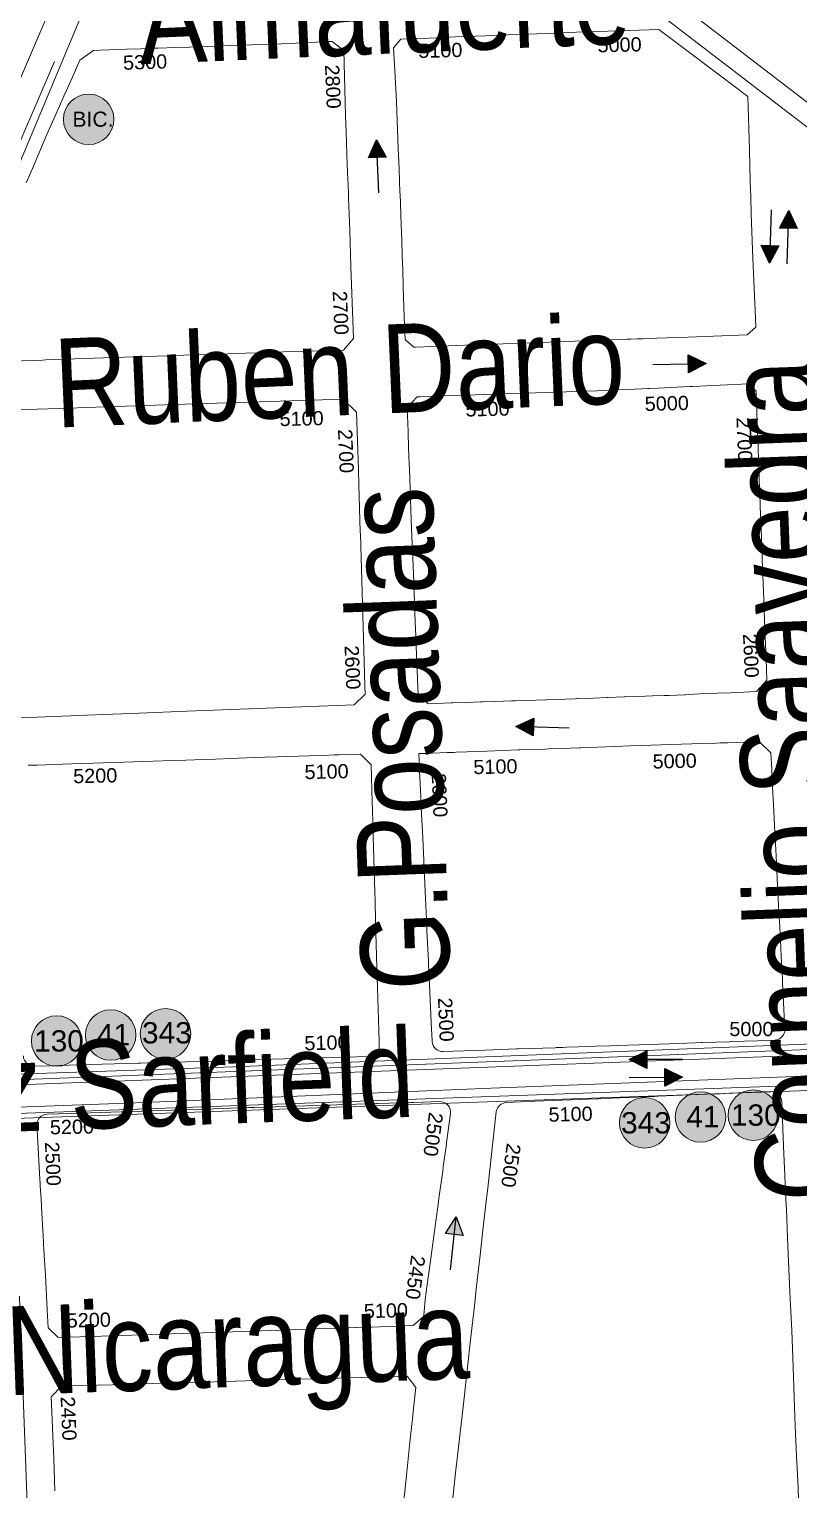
# Model space of a CAD drawing. Header units: millimetres. Extents: x 11558 to 23675, y 49449 to 61482.
# Drawn here: x 15494.3 to 15711, y 56111.9 to 56523.3 of the extents above; entities that cross this region are included whole.
import ezdxf

# ---------------------------------------------------------------- set-up
doc = ezdxf.new("R2010")
doc.units = ezdxf.units.MM
doc.linetypes.add('ACAD_ISO03W100', pattern=[30, 12, -18])
for name, color, linetype in [('0. plano base - nombres calles', 22, 'Continuous'), ('0. Plano Base - PLANO', 254, 'Continuous'), ('0. Plano base - sentido calles', 253, 'Continuous'), ('0. vias del tren', 252, 'VÍAS'), ('0.BARRIOS - DIVISIÓN', 12, 'ACAD_ISO03W100'), ('7. puesta en valor CC la lucila', 212, 'Continuous'), ('Linea 343 IDA', 55, 'Continuous'), ('Linea 343 REGRESO', 125, 'Continuous'), ('numeración', 7, 'Continuous')]:
    doc.layers.add(name, color=color, linetype=linetype)
for name, color, linetype, true_color in [('Linea 130 IDA', 7, 'Continuous', 0x26921c), ('Linea 130 REGRESO', 7, 'Continuous', 0x7a5c00), ('Linea 41 Munro', 7, 'Continuous', 0xa3a300), ('Linea 41 San Cristobal', 7, 'Continuous', 0xe67300)]:
    doc.layers.add(name, color=color, linetype=linetype, true_color=true_color)
doc.layers.add('Linea Bicentenario Nueva', color=7, linetype='Continuous', true_color=0x0000cc, transparency=0.05)
doc.layers.get('7. puesta en valor CC la lucila').off()
doc.styles.get("Standard").update_dxf_attribs({"font": 'arial.ttf'})
doc.linetypes.add('VÍAS', pattern='A,0.15,[130,ltypeshp.shx,S=0.25,R=0,X=0,Y=0],0.15', length=0.3)

# ---------------------------------------------------------------- blocks, each defined once
blk = doc.blocks.new('MANZANAS')
at = {"layer": '0. Plano Base - PLANO', "color": 0, "linetype": 'VÍAS', "lineweight": 5, "ltscale": 4}
for points in [[(5633392.19, 6179345.26), (5633766.17, 6178972.83), (5633911.62, 6178827.98, 0.101414), (5634043.46, 6178741.38, 0.02134), (5634208.17, 6178683.79), (5634894.89, 6178561.57), (5635134.9, 6178519.11), (5635207, 6178505.64), (5635242.16, 6178496.03, -0.077062), (5635335.8, 6178454.16, 0.007448), (5635399.31, 6178414.39, -0.001689), (5635687.6, 6178238.47), (5636190.29, 6177920.23), (5636600.65, 6177660.36)], [(5633388.52, 6179341.14), (5633762.29, 6178968.93), (5633907.74, 6178824.08, 0.101414), (5634041.43, 6178736.27, 0.02138), (5634206.89, 6178678.43), (5634893.93, 6178556.15), (5635133.92, 6178513.7), (5635205.77, 6178500.27), (5635240.71, 6178490.73, -0.077062), (5635332.82, 6178449.54, 0.007448), (5635396.46, 6178409.69, -0.001689), (5635684.68, 6178233.8), (5636187.35, 6177915.58), (5636597.71, 6177655.71)]]:
    blk.add_lwpolyline(points, format="xyb", dxfattribs=at)
at = {"layer": '0. Plano Base - PLANO', "color": 0, "linetype": 'Continuous', "lineweight": 5}
for points in [[(5634986.11, 6178421.49), (5634985.94, 6178421.4), (5634982.96, 6178422.14), (5634982.71, 6178422.2), (5634981.84, 6178423.74), (5634979.53, 6178427.84), (5634976.86, 6178432.57), (5634975.39, 6178435.18), (5634973.14, 6178439.17), (5634971.07, 6178442.84), (5634969.03, 6178446.46), (5634966.86, 6178450.31), (5634962.55, 6178457.93), (5634962.37, 6178458.22), (5634959.04, 6178464.1), (5634956.24, 6178469.02), (5634949.67, 6178480.59), (5634946.15, 6178486.61), (5634945.22, 6178488.17), (5634942, 6178493.58), (5634942.67, 6178496.69), (5634946.59, 6178498.94), (5634949.56, 6178500.64), (5634953.14, 6178502.69), (5634955.97, 6178504.31), (5634963.4, 6178508.57), (5634966.84, 6178510.52), (5634970.96, 6178512.87), (5634978.48, 6178517.15), (5634983.66, 6178520.1), (5634985.68, 6178521.25), (5635001.03, 6178529.9), (5635005.89, 6178532.6), (5635015.13, 6178531.07), (5635025.87, 6178529.29), (5635036.82, 6178527.47), (5635044.14, 6178514.3), (5635046.34, 6178510.35), (5635048.38, 6178506.67), (5635050.61, 6178502.66), (5635052.89, 6178498.56), (5635059.11, 6178487.62), (5635061.19, 6178484), (5635063.31, 6178480.3), (5635067.49, 6178473.02), (5635068.75, 6178470.84), (5635067.63, 6178467.74), (5635053.16, 6178459.55), (5635045.45, 6178455.18), (5635042.07, 6178453.27), (5635040.86, 6178452.58), (5635040.68, 6178452.48), (5635039.12, 6178451.6), (5635038.15, 6178451.05), (5635030.39, 6178446.65), (5635022.84, 6178442.37), (5635015.36, 6178438.13), (5635011.66, 6178436.04), (5635007.8, 6178433.85), (5635000.47, 6178429.68), (5634986.36, 6178421.63)], [(5635041.41, 6178337.34), (5635035.77, 6178334.15), (5635032.17, 6178335.04), (5635025.33, 6178347.01), (5635024.92, 6178347.73), (5635021.94, 6178352.94), (5635020.66, 6178355.18), (5635016.34, 6178362.74), (5635011.96, 6178370.4), (5635010.02, 6178373.82), (5635007.74, 6178377.83), (5635003.47, 6178385.35), (5635001.74, 6178388.41), (5634999.8, 6178391.82), (5634999.07, 6178393.1), (5634995.69, 6178399.05), (5634995.42, 6178399.54), (5634992.07, 6178405.43), (5634993.15, 6178409.43), (5634993.95, 6178409.88), (5634999.71, 6178413.13), (5635004.1, 6178415.61), (5635007.38, 6178417.46), (5635014.56, 6178421.49), (5635019.95, 6178424.5), (5635022.24, 6178425.78), (5635025.5, 6178427.6), (5635029.75, 6178429.97), (5635037.32, 6178434.28), (5635042.04, 6178437.01), (5635045, 6178438.72), (5635049.78, 6178441.49), (5635050.12, 6178441.69), (5635052.26, 6178442.92), (5635059.93, 6178447.37), (5635060.7, 6178447.81), (5635067.36, 6178451.66), (5635074.33, 6178455.7), (5635077.12, 6178454.88), (5635083.11, 6178444.31), (5635084.66, 6178441.57), (5635087.08, 6178437.31), (5635088.94, 6178434.02), (5635089.57, 6178432.91), (5635091.2, 6178430.04), (5635091.29, 6178429.88), (5635093.17, 6178426.56), (5635097.42, 6178419.07), (5635101.76, 6178411.43), (5635103.83, 6178407.79), (5635106.15, 6178403.73), (5635110.34, 6178396.37), (5635114.41, 6178389.22), (5635117.36, 6178384.03), (5635116.23, 6178379.83), (5635113.2, 6178378.08), (5635109.88, 6178376.16), (5635106.77, 6178374.36), (5635105.78, 6178373.78), (5635102.27, 6178371.86), (5635099.62, 6178370.22), (5635098.83, 6178369.76), (5635098.72, 6178369.7), (5635094.96, 6178367.55), (5635093.69, 6178366.83), (5635090.85, 6178365.23), (5635090.79, 6178365.19), (5635087.35, 6178363.25), (5635084.06, 6178361.39), (5635083.85, 6178361.27), (5635079.99, 6178359.1), (5635079.74, 6178358.95), (5635076.35, 6178357.04), (5635072.36, 6178354.79), (5635072.18, 6178354.68), (5635071.88, 6178354.51), (5635064.87, 6178350.55), (5635064.67, 6178350.44), (5635057.2, 6178346.22), (5635056.22, 6178345.67), (5635054.27, 6178344.57), (5635052.25, 6178343.43), (5635049.12, 6178341.67), (5635048.62, 6178341.39), (5635045.3, 6178339.52), (5635045.17, 6178339.45), (5635041.73, 6178337.52)]]:
    blk.add_lwpolyline(points, close=True, dxfattribs=at)
for points in [[(5634867.71, 6178412.14), (5634867.38, 6178416.56), (5634866.6, 6178426.94), (5634866.02, 6178435.66), (5634865.84, 6178438.68), (5634865.74, 6178440.22), (5634865.49, 6178444.37), (5634865.16, 6178449.81), (5634865.88, 6178451.23), (5634867.26, 6178453.98), (5634868.91, 6178454.91), (5634875.52, 6178458.64), (5634878.89, 6178460.54), (5634882.04, 6178462.32), (5634883.21, 6178462.98), (5634887.52, 6178465.41), (5634890.91, 6178467.32), (5634897.3, 6178470.92), (5634898.54, 6178471.62), (5634906.1, 6178475.88), (5634913.36, 6178480.04), (5634920.69, 6178484.28), (5634924.61, 6178486.54), (5634925.82, 6178487.23), (5634929.87, 6178486.47), (5634936.94, 6178473.74), (5634938.88, 6178470.25), (5634941.02, 6178466.43), (5634944.17, 6178460.88), (5634945.49, 6178458.54), (5634947.63, 6178454.78), (5634948.3, 6178453.6), (5634949.68, 6178451.16), (5634950.21, 6178450.22), (5634954.75, 6178442.21), (5634959.72, 6178433.41), (5634964.71, 6178424.55), (5634969.69, 6178415.73), (5634968.72, 6178411.5), (5634962.84, 6178408.24), (5634956.12, 6178404.52), (5634947.32, 6178399.6), (5634944.62, 6178398.08), (5634940.33, 6178395.66), (5634929.49, 6178389.55), (5634925.55, 6178387.33), (5634912.13, 6178379.77), (5634895.54, 6178370.43), (5634894.74, 6178369.97), (5634876.86, 6178359.9)], [(5634876.4, 6178343.91), (5634907.58, 6178361.39), (5634911.72, 6178363.72), (5634928.85, 6178373.33), (5634933.64, 6178376.02), (5634974.97, 6178399.19), (5634980.02, 6178397.77), (5634987.93, 6178383.63), (5634990.04, 6178379.85), (5634996.48, 6178368.32), (5634996.8, 6178367.75), (5635014.38, 6178336.29), (5635017.67, 6178330.39), (5635018.78, 6178328.4), (5635017.45, 6178324.3), (5634976.52, 6178300.96), (5634962.82, 6178293.15), (5634956.13, 6178289.33), (5634901.01, 6178257.9)], [(5635044.72, 6178088.97), (5635043.25, 6178091.54), (5635040.19, 6178096.91), (5635039.13, 6178098.76), (5635031.6, 6178111.98), (5635032.78, 6178116), (5635037.65, 6178118.71), (5635045.21, 6178122.92), (5635047.46, 6178124.17), (5635049.58, 6178125.35), (5635052.12, 6178126.77), (5635052.83, 6178127.16), (5635059.51, 6178130.89), (5635060.37, 6178131.37), (5635067.77, 6178135.48), (5635075.55, 6178139.82), (5635075.7, 6178139.91), (5635083.11, 6178144.03), (5635090.68, 6178148.25), (5635098.13, 6178152.4), (5635117.82, 6178163.37), (5635121.46, 6178161.69), (5635123.96, 6178155.3), (5635124.42, 6178154.14), (5635127.13, 6178147.18), (5635130.22, 6178139.29), (5635130.56, 6178138.43), (5635131.87, 6178135.07), (5635133.47, 6178130.96)]]:
    blk.add_lwpolyline(points, dxfattribs=at)
for points in [[(5635166.06, 6178295.07), (5635163.55, 6178293.66), (5635161.86, 6178292.71), (5635155.44, 6178289.08), (5635155.39, 6178289.06), (5635154.96, 6178288.81), (5635148.25, 6178285.03), (5635148.01, 6178284.9), (5635146.59, 6178284.09), (5635140.2, 6178280.49), (5635132.82, 6178276.32), (5635127.32, 6178273.22), (5635125.65, 6178272.28), (5635122.12, 6178270.29), (5635119.9, 6178269.04), (5635117.87, 6178267.89), (5635114.98, 6178266.26), (5635114.09, 6178265.76), (5635112.4, 6178264.81), (5635112.2, 6178264.69), (5635106.13, 6178261.27), (5635103.1, 6178259.56), (5635102.71, 6178259.34), (5635094.92, 6178254.94), (5635084.69, 6178249.17, -0.410728), (5635080.62, 6178250.28), (5635080.53, 6178250.44), (5635077.94, 6178254.9), (5635073.6, 6178262.39), (5635069.68, 6178269.15), (5635069.27, 6178269.85), (5635064.91, 6178277.36), (5635063.29, 6178280.16), (5635060.45, 6178285.06), (5635056.1, 6178292.55), (5635051.83, 6178299.92), (5635049.33, 6178304.24), (5635047.5, 6178307.38), (5635046, 6178309.98), (5635041.51, 6178317.71), (5635040.72, 6178319.07), (5635039.91, 6178320.47), (5635040.82, 6178320.98), (5635041.69, 6178321.47), (5635043.2, 6178322.33), (5635046.91, 6178324.43), (5635048.56, 6178325.36), (5635049.06, 6178325.65), (5635054.47, 6178328.71), (5635056.67, 6178329.96), (5635064.33, 6178334.3), (5635064.78, 6178334.55), (5635070.93, 6178338.03), (5635071.72, 6178338.48), (5635074.86, 6178340.25), (5635079.3, 6178342.77), (5635079.68, 6178342.99), (5635081.62, 6178344.09), (5635085.77, 6178346.43), (5635088.12, 6178347.77), (5635091.64, 6178349.76), (5635094.25, 6178351.24), (5635101.79, 6178355.51), (5635109.38, 6178359.8), (5635112.92, 6178361.76), (5635113.86, 6178362.29), (5635115.63, 6178363.26), (5635119.9, 6178365.63), (5635120, 6178365.68), (5635120.96, 6178366.21), (5635122.14, 6178366.86), (5635123.52, 6178367.63), (5635127.82, 6178366.35), (5635130.2, 6178362.3), (5635133.68, 6178356.35), (5635134.34, 6178355.22), (5635136.02, 6178352.36), (5635136.06, 6178352.29), (5635138.2, 6178348.64), (5635142.5, 6178341.3), (5635146.76, 6178334.03), (5635148.64, 6178330.82), (5635151.36, 6178326.19), (5635151.78, 6178325.47), (5635155.55, 6178319.04), (5635156.88, 6178316.76), (5635159.95, 6178311.53), (5635160.56, 6178310.49), (5635160.75, 6178310.16), (5635162.21, 6178307.68), (5635162.42, 6178307.31), (5635164.4, 6178303.93), (5635167.17, 6178299.2, -0.419063)], [(5635030.98, 6178130.7), (5635025.64, 6178127.7), (5635021.91, 6178128.81), (5635019.3, 6178133.21), (5635014.32, 6178141.6), (5635012.13, 6178145.29), (5635010.65, 6178147.79), (5635009.78, 6178149.26), (5635009.72, 6178149.35), (5635008.54, 6178151.34), (5635007.88, 6178152.46), (5635005.41, 6178156.63), (5635003.39, 6178160.03), (5635001.47, 6178163.25), (5635001.08, 6178163.91), (5635000.54, 6178164.82), (5634994.19, 6178175.53), (5634992.74, 6178177.97, -0.421388), (5634993.85, 6178182.11), (5634999.59, 6178185.33), (5634999.67, 6178185.37), (5635006.86, 6178189.41), (5635006.91, 6178189.44), (5635014.67, 6178193.79), (5635022.01, 6178197.91), (5635030.2, 6178202.5), (5635043.45, 6178209.93), (5635044.77, 6178210.67), (5635052.62, 6178215.07), (5635067.46, 6178223.4), (5635067.7, 6178223.53), (5635072, 6178225.95), (5635074.91, 6178227.58), (5635075.2, 6178227.74), (5635083.42, 6178232.35), (5635083.94, 6178232.65), (5635090.31, 6178236.22, -0.464332), (5635094.6, 6178234.61), (5635097.15, 6178227.47), (5635097.32, 6178227), (5635097.47, 6178226.59), (5635097.51, 6178226.46), (5635099.67, 6178220.42), (5635100.11, 6178219.2), (5635101.81, 6178214.43), (5635102.95, 6178211.24), (5635103.02, 6178211.06), (5635103.04, 6178210.99), (5635105.84, 6178203.16), (5635108.9, 6178194.58), (5635111.91, 6178186.16), (5635112.1, 6178185.69), (5635114.07, 6178180.76), (5635114.21, 6178180.43), (5635114.15, 6178180.29), (5635112.82, 6178176.8), (5635102.6, 6178171.04), (5635098.81, 6178168.91), (5635098.6, 6178168.79), (5635091.11, 6178164.57), (5635086.91, 6178162.21), (5635083.79, 6178160.45), (5635080.33, 6178158.5), (5635075.54, 6178155.8), (5635061.19, 6178147.72), (5635053.44, 6178143.35), (5635051.08, 6178142.02), (5635048.65, 6178140.65), (5635046.07, 6178139.21), (5635038.88, 6178135.15)]]:
    blk.add_lwpolyline(points, format="xyb", close=True, dxfattribs=at)
for points in [[(5634943.83, 6178266.83), (5634945.99, 6178268.04), (5634952.35, 6178271.62), (5634956.56, 6178274), (5634959.81, 6178275.82), (5634967.19, 6178279.98), (5634974.52, 6178284.11), (5634979.15, 6178286.72), (5634982.51, 6178288.61), (5634986.74, 6178291), (5634989.82, 6178292.73), (5634993.65, 6178294.89), (5634997.42, 6178297.01), (5635002.01, 6178299.6), (5635005.06, 6178301.32), (5635012.71, 6178305.63), (5635016.38, 6178307.69), (5635018.96, 6178309.15), (5635020.14, 6178309.81), (5635022.39, 6178311.08), (5635025.38, 6178312.76), (5635029.46, 6178311.45), (5635034.55, 6178302.32), (5635035.61, 6178300.41), (5635037.44, 6178297.12), (5635039.22, 6178293.93), (5635045.39, 6178282.86), (5635046.98, 6178280), (5635047.99, 6178278.18), (5635050.88, 6178272.99), (5635057.22, 6178261.62), (5635060.03, 6178256.56), (5635065.89, 6178246.05), (5635066.22, 6178245.46), (5635066.97, 6178244.1), (5635067.62, 6178242.94), (5635067.93, 6178242.38, -0.414179), (5635066.77, 6178238.3), (5635043, 6178225.05), (5635038.56, 6178222.58), (5635028.3, 6178216.86), (5635025.61, 6178215.36), (5635018.01, 6178211.12), (5635017.64, 6178210.92), (5635015.94, 6178209.97), (5635015.73, 6178209.85), (5635012.66, 6178208.14), (5635012.35, 6178207.97), (5635010.54, 6178206.96), (5635010.06, 6178206.69), (5634995.22, 6178198.42), (5634988.24, 6178194.53), (5634984.43, 6178192.41, -0.414177), (5634980.35, 6178193.57)], [(5635145.39, 6178138.03), (5635142.21, 6178146.29), (5635141.1, 6178149.19), (5635139.03, 6178154.56), (5635135.81, 6178162.93), (5635132.7, 6178171.01), (5635129.6, 6178179.1), (5635126.65, 6178186.77), (5635125.86, 6178188.82), (5635123.54, 6178194.84), (5635121.79, 6178199.41), (5635120.38, 6178203.07), (5635117.49, 6178210.58), (5635117.25, 6178211.21), (5635117.21, 6178211.31), (5635114.29, 6178218.9), (5635114.15, 6178219.27), (5635111.09, 6178227.24), (5635109.5, 6178231.37), (5635105.81, 6178240.96, -0.369932), (5635107.12, 6178244.64), (5635114.17, 6178248.68), (5635129.34, 6178257.38), (5635129.55, 6178257.5), (5635136.49, 6178261.47), (5635136.86, 6178261.69), (5635137.06, 6178261.8), (5635143.43, 6178265.45), (5635144.29, 6178265.95), (5635147.96, 6178268.05), (5635152.02, 6178270.38), (5635158.12, 6178273.87), (5635159.42, 6178274.62), (5635161.7, 6178275.93), (5635171.73, 6178281.68, -0.413589), (5635175.82, 6178280.57), (5635182.08, 6178269.72), (5635186.25, 6178262.47), (5635190.48, 6178255.12), (5635190.88, 6178254.44), (5635194.98, 6178247.32), (5635199.38, 6178239.68), (5635203.57, 6178232.42), (5635203.59, 6178232.37), (5635204.48, 6178230.86), (5635206.29, 6178227.77), (5635208.07, 6178224.72), (5635213.18, 6178215.72), (5635217.44, 6178208.18), (5635221.32, 6178201.33), (5635225.58, 6178193.93), (5635228.21, 6178189.37), (5635230.03, 6178186.2), (5635231.75, 6178183.2)]]:
    blk.add_lwpolyline(points, format="xyb", dxfattribs=at)
blk = doc.blocks.new('41 munro')
at = {"layer": 'Linea 41 Munro', "lineweight": 211, "true_color": 0xededed}
h = blk.add_hatch(color=7, dxfattribs=at)
h.dxf.hatch_style = 1
edge = h.paths.add_edge_path()
edge.add_arc((0, 0), 7.11, 0, 360)
at = {"layer": 'Linea 41 Munro', "lineweight": 9}
blk.add_circle((0, 0), 7.11, dxfattribs=at)
at = {"layer": 'Linea 41 Munro', "color": 188, "lineweight": 211, "true_color": 0x0a090b, "insert": (-3.86, 3.14), "char_height": 6, "attachment_point": 1}
blk.add_mtext_dynamic_manual_height_columns('{\\C256;41}', width=6.7534, gutter_width=12.5, heights=[0], dxfattribs=at)
blk = doc.blocks.new('41 san crist')
at = {"layer": 'Linea 41 San Cristobal', "lineweight": 211, "true_color": 0xededed}
h = blk.add_hatch(color=7, dxfattribs=at)
h.dxf.hatch_style = 1
edge = h.paths.add_edge_path()
edge.add_arc((0, 0), 7.11, 0, 360)
at = {"layer": 'Linea 41 San Cristobal', "lineweight": 9}
blk.add_circle((0, 0), 7.11, dxfattribs=at)
at = {"layer": 'Linea 41 San Cristobal', "color": 188, "lineweight": 211, "true_color": 0x0a090b, "insert": (-3.99, 3.09), "char_height": 6, "attachment_point": 1}
blk.add_mtext_dynamic_manual_height_columns('{\\C256;41}', width=12.6335, gutter_width=12.5, heights=[0], dxfattribs=at)
blk = doc.blocks.new('130 ida')
at = {"layer": 'Linea 130 IDA', "lineweight": 211, "true_color": 0xededed}
h = blk.add_hatch(color=7, dxfattribs=at)
h.dxf.hatch_style = 1
edge = h.paths.add_edge_path()
edge.add_arc((0, 0), 7.11, 0, 360)
at = {"layer": 'Linea 130 IDA', "lineweight": 9}
blk.add_circle((0, 0), 7.11, dxfattribs=at)
at = {"layer": 'Linea 130 IDA', "lineweight": 211, "insert": (-6.31, 3.02), "char_height": 6, "attachment_point": 1}
blk.add_mtext_dynamic_manual_height_columns('130', width=19.512, gutter_width=12.5, heights=[0], dxfattribs=at)
blk = doc.blocks.new('130 vuelta')
at = {"layer": 'Linea 130 REGRESO', "lineweight": 211, "true_color": 0xededed}
h = blk.add_hatch(color=7, dxfattribs=at)
h.dxf.hatch_style = 1
edge = h.paths.add_edge_path()
edge.add_arc((0, 0), 7.11, 0, 360)
at = {"layer": 'Linea 130 REGRESO', "lineweight": 9}
blk.add_circle((0, 0), 7.11, dxfattribs=at)
at = {"layer": 'Linea 130 REGRESO', "lineweight": 211, "insert": (-6.36, 3.02), "char_height": 6, "attachment_point": 1}
blk.add_mtext_dynamic_manual_height_columns('130', width=7.0238, gutter_width=12.5, heights=[0], dxfattribs=at)
blk = doc.blocks.new('343 ida')
at = {"layer": 'Linea 343 IDA', "lineweight": 211, "true_color": 0xededed}
h = blk.add_hatch(color=7, dxfattribs=at)
h.dxf.hatch_style = 1
edge = h.paths.add_edge_path()
edge.add_arc((0, 0), 7.11, 0, 360)
at = {"layer": 'Linea 343 IDA', "lineweight": 15}
blk.add_circle((0, 0), 7.11, dxfattribs=at)
at = {"layer": 'Linea 343 IDA', "lineweight": 211, "insert": (-6.63, 3.28), "char_height": 6, "attachment_point": 1}
blk.add_mtext_dynamic_manual_height_columns('343', width=12.2859, gutter_width=12.5, heights=[0], dxfattribs=at)
blk = doc.blocks.new('343 vuelta')
at = {"layer": 'Linea 343 REGRESO', "lineweight": 211, "true_color": 0xededed}
h = blk.add_hatch(color=7, dxfattribs=at)
h.dxf.hatch_style = 1
edge = h.paths.add_edge_path()
edge.add_arc((0, 0), 7.11, 0, 360)
at = {"layer": 'Linea 343 REGRESO', "lineweight": 9}
blk.add_circle((0, 0), 7.11, dxfattribs=at)
at = {"layer": 'Linea 343 REGRESO', "lineweight": 211, "insert": (-6.65, 3), "char_height": 6, "attachment_point": 1}
blk.add_mtext_dynamic_manual_height_columns('343', width=15.8095, gutter_width=12.5, heights=[0], dxfattribs=at)
blk = doc.blocks.new('bic. nueva fucsia')
at = {"layer": 'Linea Bicentenario Nueva', "lineweight": 211, "true_color": 0xededed}
h = blk.add_hatch(color=7, dxfattribs=at)
h.dxf.hatch_style = 1
edge = h.paths.add_edge_path()
edge.add_arc((0, 0), 7.11, 0, 360)
at = {"layer": 'Linea Bicentenario Nueva', "color": 230, "lineweight": 9, "true_color": 0xea348c}
blk.add_circle((0, 0), 7.11, dxfattribs=at)
at = {"layer": 'Linea Bicentenario Nueva', "color": 230, "lineweight": 15, "true_color": 0xea348c, "insert": (-4.55, 2.15), "char_height": 4.25, "attachment_point": 1}
blk.add_mtext_dynamic_manual_height_columns('BIC.', width=16.4579, gutter_width=12.5, heights=[0], dxfattribs=at)

msp = doc.modelspace()

# ---------------------------------------------------------------- hatches: boundary and pattern name
at = {"layer": '0. Plano base - sentido calles', "linetype": 'Continuous', "lineweight": 25, "ltscale": 2, "true_color": 0x1a1a1a}
h = msp.add_hatch(color=250, dxfattribs=at)
h.dxf.hatch_style = 1
h.paths.add_polyline_path([(15592.15, 56492.13), (15589.87, 56487.03), (15592.37, 56487.13)])
h.paths.add_polyline_path([(15592.15, 56492.13), (15592.37, 56487.13), (15594.87, 56487.24)])
h = msp.add_hatch(color=250, dxfattribs=at)
h.dxf.hatch_style = 1
h.paths.add_polyline_path([(15708.26, 56472.17), (15705.59, 56467.26), (15708.09, 56467.18)])
h.paths.add_polyline_path([(15708.26, 56472.17), (15708.09, 56467.18), (15710.59, 56467.09)])
h = msp.add_hatch(color=250, dxfattribs=at)
h.dxf.hatch_style = 1
h.paths.add_polyline_path([(15702.75, 56457.35), (15705.42, 56462.27), (15702.92, 56462.35)])
h.paths.add_polyline_path([(15702.75, 56457.35), (15702.92, 56462.35), (15700.42, 56462.44)])
h = msp.add_hatch(color=250, dxfattribs=at)
h.dxf.hatch_style = 1
h.paths.add_polyline_path([(15684.92, 56429.13), (15679.86, 56431.51), (15679.92, 56429.01)])
h.paths.add_polyline_path([(15684.92, 56429.13), (15679.92, 56429.01), (15679.98, 56426.51)])
h = msp.add_hatch(color=250, dxfattribs=at)
h.dxf.hatch_style = 1
h.paths.add_polyline_path([(15631.35, 56326.86), (15636.27, 56324.21), (15636.35, 56326.71)])
h.paths.add_polyline_path([(15631.35, 56326.86), (15636.35, 56326.71), (15636.43, 56329.21)])
h = msp.add_hatch(color=250, dxfattribs=at)
h.dxf.hatch_style = 1
h.paths.add_polyline_path([(15663.28, 56233.03), (15668.29, 56230.53), (15668.28, 56233.03)])
h.paths.add_polyline_path([(15663.28, 56233.03), (15668.28, 56233.03), (15668.28, 56235.53)])
h = msp.add_hatch(color=250, dxfattribs=at)
h.dxf.hatch_style = 1
h.paths.add_polyline_path([(15678.29, 56228.05), (15673.29, 56230.54), (15673.29, 56228.04)])
h.paths.add_polyline_path([(15678.29, 56228.05), (15673.29, 56228.04), (15673.29, 56225.54)])
h = msp.add_hatch(color=250, dxfattribs=at)
h.dxf.hatch_style = 1
h.paths.add_polyline_path([(15614.59, 56188.74), (15611.56, 56184.04), (15614.05, 56183.77)])
h.paths.add_polyline_path([(15614.59, 56188.74), (15614.05, 56183.77), (15616.53, 56183.5)])
at = {"layer": 'Linea Bicentenario Nueva', "lineweight": 15, "true_color": 0xea348c}
h = msp.add_hatch(dxfattribs=at)
h.set_pattern_fill('AR-HBONE', color=230)
h.set_pattern_definition([(45, (662.42, 3189.02), (1e-14, 143.6841), [304.8, -101.6]), (135, (734.26, 3260.86), (1e-14, 143.6841), [304.8, -101.6])])
h.paths.add_polyline_path([(15503.26, 56498.81, 1), (15511.62, 56498.81, 1)])
h.paths.add_polyline_path([(15503.88, 56496.17), (15511.92, 56496.17), (15511.92, 56501.33), (15503.88, 56501.33)], flags=9)

# ---------------------------------------------------------------- linework, layer by layer
at = {"layer": '0. Plano base - sentido calles', "color": 250, "linetype": 'Continuous', "lineweight": 25, "ltscale": 2, "true_color": 0x1a1a1a}
for points in [[(15592.8, 56477.14), (15592.15, 56492.13), (15594.87, 56487.24), (15589.87, 56487.03), (15592.15, 56492.13)], [(15703.26, 56472.35), (15702.75, 56457.35), (15700.42, 56462.44), (15705.42, 56462.27), (15702.75, 56457.35)], [(15707.75, 56457.18), (15708.26, 56472.17), (15710.59, 56467.09), (15705.59, 56467.26), (15708.26, 56472.17)], [(15669.92, 56428.78), (15684.92, 56429.13), (15679.98, 56426.51), (15679.86, 56431.51), (15684.92, 56429.13)], [(15646.34, 56326.39), (15631.35, 56326.86), (15636.43, 56329.21), (15636.27, 56324.21), (15631.35, 56326.86)], [(15678.28, 56233.05), (15663.28, 56233.03), (15668.28, 56235.53), (15668.29, 56230.53), (15663.28, 56233.03)], [(15663.29, 56228.03), (15678.29, 56228.05), (15673.29, 56225.54), (15673.29, 56230.54), (15678.29, 56228.05)], [(15612.96, 56173.83), (15614.59, 56188.74), (15616.53, 56183.5), (15611.56, 56184.04), (15614.59, 56188.74)]]:
    msp.add_lwpolyline(points, dxfattribs=at)
at = {"layer": '0. vias del tren', "color": 252, "lineweight": 13, "ltscale": 2}
for points in [[(14648.86, 57861.66), (14769.24, 57483.68), (14831.53, 57288.08, 0.101414), (14909.68, 57148.53, 0.02138), (15029.84, 57020.92), (15583.14, 56595.67), (15776.52, 56447.35), (15834.1, 56402.31), (15860.7, 56377.73, -0.077062), (15923.44, 56298.72, 0.007448), (15961.55, 56234.01, -0.001689), (16136.22, 55945.05), (16435.57, 55430.93), (16679.91, 55011.13)], [(14654.1, 57863.33), (14774.48, 57485.35), (14836.77, 57289.75, 0.101414), (14913.84, 57152.12, 0.02134), (15033.44, 57025.08), (15586.49, 56600.03), (15779.89, 56451.7), (15837.66, 56406.5), (15864.43, 56381.77, -0.077062), (15928.22, 56301.44, 0.007448), (15966.25, 56236.87, -0.001689), (16140.96, 55947.85), (16440.33, 55433.7), (16684.66, 55013.9)]]:
    msp.add_lwpolyline(points, format="xyb", dxfattribs=at)
at = {"layer": '0.BARRIOS - DIVISIÓN', "color": 14, "lineweight": 18, "ltscale": 2}
msp.add_lwpolyline([(16418.59, 58130.89), (16249.98, 58111.94), (16083.83, 58079.19), (15820.55, 58019.73), (15876.26, 57767.08), (15937.04, 57702.15), (16048.38, 57371.67), (16080.77, 57272.05), (16119.78, 56977.46), (16114.28, 56971.06), (16127.11, 56864.76), (15822.26, 56799.18), (15619.96, 56789.72), (15441.36, 56374.38), (15242.07, 56442.67), (14737.19, 56476.17), (14744.95, 56558.25), (14680.7, 56781.83), (14379.79, 56701.5), (14354.72, 56697.3), (14314.52, 56710.66), (13967.63, 56603.49), (14252.98, 55490.76)], dxfattribs=at)
at = {"layer": 'Linea 130 IDA', "lineweight": 15}
msp.add_lwpolyline([(14101.84, 57694.45), (14172.88, 57438.33), (14215.88, 57286.45), (14299.36, 56981.16), (14332.43, 56865.35), (14392.95, 56657.69), (14408.52, 56602.73), (14438.2, 56497.4), (14424.87, 56302.33), (14760.27, 56278.65), (14909.39, 56268.92), (15072.38, 56257.85), (15174.63, 56250.73), (15289.92, 56242.57), (15331.75, 56230.08), (15381.49, 56215.58), (15524.26, 56220.83), (15624.41, 56224.95), (15751.39, 56229.84), (15772.5, 56230.17), (15997.99, 56238.27), (16053.09, 56142.08), (16105.97, 56053.89)], dxfattribs=at)
at = {"layer": 'Linea 130 REGRESO', "lineweight": 15}
msp.add_lwpolyline([(16752.49, 56289.04), (16481.81, 56274.73), (16322.3, 56266.32), (16220.24, 56260.82), (16130.4, 56255.37), (16064.78, 56252.16), (15997.18, 56249.26), (15832.46, 56241.99), (15731.67, 56238.1), (15551.79, 56231.04), (15491.04, 56228.95), (15385.45, 56224.94), (15337.53, 56238.88), (15298.28, 56250.96), (15156.79, 56260.34), (15080.61, 56265.7), (14981.57, 56272.3), (14901.7, 56277.59), (14788.1, 56285.07), (14495.76, 56304.94)], dxfattribs=at)
at = {"layer": 'Linea 343 IDA', "lineweight": 15}
msp.add_lwpolyline([(16737.86, 56281.33), (16170.58, 56253.04), (15929.95, 56242.47), (15488.78, 56225.83), (15385.11, 56222.27), (15297.78, 56247.53), (14931.29, 56271.91), (14766.06, 56283.06), (14584.22, 56295.2), (14431.39, 56305.13), (14388.53, 56311.75), (14307.9, 56316.86), (14207.95, 56680.09), (13936.73, 56596.24)], dxfattribs=at)
at = {"layer": 'Linea 343 REGRESO', "lineweight": 15}
msp.add_lwpolyline([(14068.31, 56244.62), (14312.24, 56307.87), (14426.54, 56299.69), (14692.99, 56279.99), (15018.58, 56258.33), (15289.75, 56239.59), (15381.01, 56212.61), (15767.08, 56226.21), (15907.43, 56231.38), (16078.38, 55936.88), (16296.29, 55944.26), (16287.92, 56103.84), (16771.98, 56121.61)], dxfattribs=at)
at = {"layer": 'Linea 41 Munro', "lineweight": 15}
msp.add_lwpolyline([(14524.44, 57683.28), (14442.32, 57657.37), (14522.09, 57371.6), (14224.16, 57288.35), (14292.71, 57047.46), (14359.83, 56804.82), (14419.25, 56590.15), (14446.79, 56492.79), (14433.63, 56306.35), (14762.51, 56284.84), (15297.8, 56248.83), (15385.24, 56223.33), (16032.78, 56248.1), (16758.65, 56286.58)], dxfattribs=at)
at = {"layer": 'Linea 41 San Cristobal', "lineweight": 15}
msp.add_lwpolyline([(16676.89, 55966.27), (16516, 55959.55), (16408.43, 55954.98), (16294.49, 55950.4), (16163.97, 55945.79), (15995.32, 56236.01), (15380.96, 56213.9), (15289.72, 56241.17), (14693.23, 56282.54), (14422.52, 56301.5), (14436.52, 56497.27), (14391.33, 56657.14), (14330.32, 56864.83), (14297.16, 56980.55), (14213.56, 57286.05), (14170.72, 57437.63), (14564.68, 57565.26), (14649.96, 57299.71)], dxfattribs=at)
at = {"layer": 'Linea Bicentenario Nueva', "color": 230, "lineweight": 15, "true_color": 0xea348c}
msp.add_lwpolyline([(15478.06, 55091.64), (15472.14, 55308.43), (15221.74, 55300.15), (15300.84, 56240.68), (15379.93, 56218.95), (15509.99, 56529.49), (15625.21, 56789.97), (15673.75, 56879.78), (16120.31, 56976.8), (16671.38, 56982.43), (16641.58, 57214.43), (16613.47, 57444.51), (17468.31, 57451.7), (17899.55, 57452.47), (18001.88, 57453.3), (18290.15, 57456.57), (19863.73, 57471.64), (19819.9, 57016.86)], dxfattribs=at)
at = {"layer": 'Linea Bicentenario Nueva', "color": 62, "lineweight": 15, "true_color": 0xa2c01b}
msp.add_lwpolyline([(19819.9, 57016.86), (16121.28, 56984.13), (15670.04, 56887.97), (15613.8, 56792.68), (15366.73, 56219), (15381.35, 56214.88), (15489.61, 56218.92), (15501.1, 55912.69), (15523.64, 55303.29), (15464.79, 55301.52), (15471.57, 55091.39)], dxfattribs=at)

# ---------------------------------------------------------------- block references
at = {"layer": '0. Plano Base - PLANO', "color": 28, "lineweight": 5, "true_color": 0x0d0d0d, "rotation": 332.5463477508169}
msp.add_blockref('MANZANAS', (-7833237.48, -2828296.13), dxfattribs=at)
at = {"layer": '7. puesta en valor CC la lucila', "color": 250, "lineweight": 30, "rotation": 332.5463477508169}
msp.add_blockref('MANZANAS', (-7833237.48, -2828296.13), dxfattribs=at)
at = {"layer": 'Linea 130 IDA', "lineweight": 15}
msp.add_blockref('130 ida', (15698.26, 56217.4), dxfattribs=at)
at = {"layer": 'Linea 130 REGRESO', "lineweight": 15}
msp.add_blockref('130 vuelta', (15502.05, 56238.29), dxfattribs=at)
at = {"layer": 'Linea 343 IDA', "lineweight": 15}
for name, p in [('343 ida', (15532.7, 56240.31)), ('343 vuelta', (15667.65, 56215.24))]:
    msp.add_blockref(name, p, dxfattribs=at)
at = {"layer": 'Linea 41 Munro', "color": 188, "lineweight": 15, "true_color": 0x0a090b}
msp.add_blockref('41 munro', (15517.25, 56239.96), dxfattribs=at)
at = {"layer": 'Linea 41 San Cristobal', "color": 188, "lineweight": 15, "true_color": 0x0a090b}
msp.add_blockref('41 san crist', (15683.37, 56216.86), dxfattribs=at)
at = {"layer": 'Linea Bicentenario Nueva', "lineweight": 15}
msp.add_blockref('bic. nueva fucsia', (15511.03, 56497.89), dxfattribs=at)

# ---------------------------------------------------------------- texts
at = {"layer": '0. plano base - nombres calles', "color": 250, "lineweight": 15, "true_color": 0x1a1a1a, "char_height": 25, "attachment_point": 1}
for s, insert, rotation in [('{\\fArial Narrow|b0|i0|c0|p34;Almafuerte}', (15524.55, 56538.33), 2.4727), ('{\\fArial Narrow|b0|i0|c0|p34;Ruben Dario}', (15500.82, 56436), 2.4727), ('{\\fArial Narrow|b0|i0|c0|p34;Cornelio Saavedra}', (15699.17, 56192.66), 92.1074), ('{\\fArial Narrow|b0|i0|c0|p34;G.Posadas}', (15588.05, 56252.09), 92.1074), ('{\\fArial Narrow|b0|i0|c0|p34;Vélez Sarfield}', (15425.63, 56235.37), 2.1299), ('{\\fArial Narrow|b0|i0|c0|p34;Nicaragua}', (15487.22, 56163.45), 2.1299)]:
    msp.add_mtext_dynamic_manual_height_columns(s, width=329.255, gutter_width=12.5, heights=[0], dxfattribs=dict(at, insert=insert, rotation=rotation))
at = {"layer": 'numeración', "color": 251, "true_color": 0x606162, "char_height": 4, "attachment_point": 1}
for s, insert, rotation in [('5100', (15603.83, 56519.15), 1.3691), ('5000', (15654.31, 56520.73), 1.3691), ('\\pt12;5300', (15520.66, 56515.81), 1.8908), ('\\pt12;2800', (15581.59, 56513.38), 272.4527), ('\\pt12;2700', (15583.76, 56449.65), 272.4527), ('5100', (15617.12, 56418.15), 1.3691), ('5000', (15667.6, 56419.73), 1.3691), ('5100', (15564.76, 56415.45), 1.3691), ('\\pt12;2700', (15697.47, 56414.06), 272.4527), ('\\pt12;2700', (15585.25, 56410.73), 272.4527), ('\\pt12;2600', (15699.32, 56353.11), 272.4527), ('\\pt12;2600', (15587.1, 56349.78), 272.4527), ('5000', (15669.82, 56318.99), 1.3691), ('5200', (15506.64, 56314.86), 1.3691), ('5100', (15571.79, 56316.02), 1.3691), ('5100', (15619.34, 56317.41), 1.3691), ('\\pt12;2600', (15611.63, 56313.8), 272.4527), ('\\pt12;2500', (15613.4, 56250.6), 272.4527), ('5100', (15571.75, 56239.65), 1.3691), ('5100', (15640.51, 56219.53), 1.3691), ('5200', (15500.08, 56215.96), 1.3691), ('\\pt12;2500', (15610.9, 56217.86), 262.3884), ('\\pt12;2500', (15502.71, 56209.97), 272.5106), ('\\pt12;2500', (15632.8, 56209.12), 262.3884), ('\\pt12;2450', (15605.88, 56177.57), 262.3884), ('5200', (15504.81, 56161.54), 1.3691), ('5100', (15588.49, 56164.2), 1.3691), ('\\pt12;2450', (15507.14, 56138.23), 272.5106)]:
    msp.add_mtext_dynamic_manual_height_columns(s, width=16.0314, gutter_width=12.5, heights=[0], dxfattribs=dict(at, insert=insert, rotation=rotation))
at = {"layer": 'numeración', "color": 251, "true_color": 0x606162, "insert": (15691.48, 56243.65), "char_height": 4, "attachment_point": 1}
msp.add_mtext_dynamic_manual_height_columns('5000', width=16.0314, gutter_width=12.5, heights=[0], dxfattribs=at)

doc.saveas('drawing.dxf')
